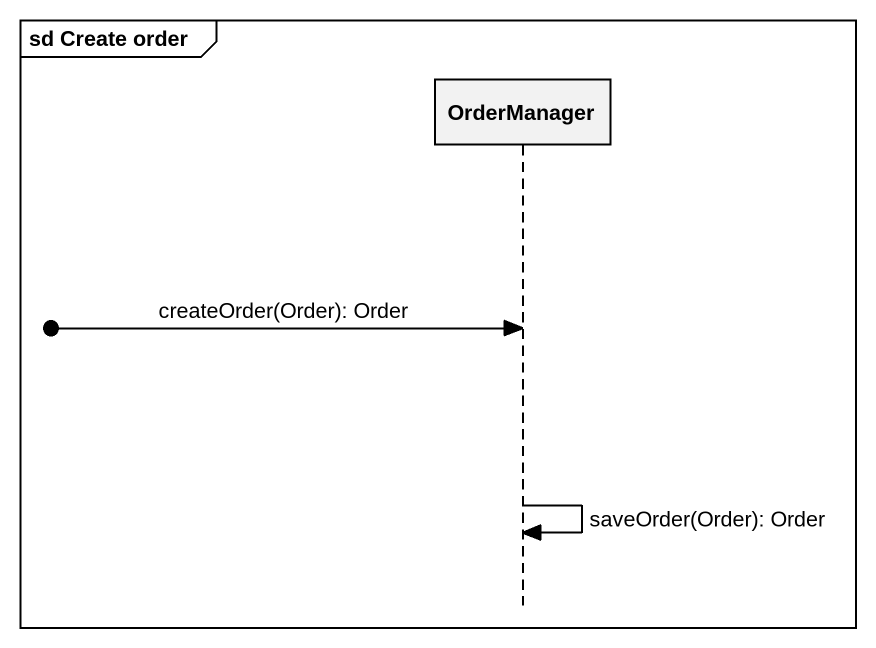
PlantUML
@startuml
mainframe sd Create order
hide footbox
participant OrderManager

[o-> OrderManager : createOrder(Order): Order
OrderManager -> OrderManager : saveOrder(Order): Order
@enduml
